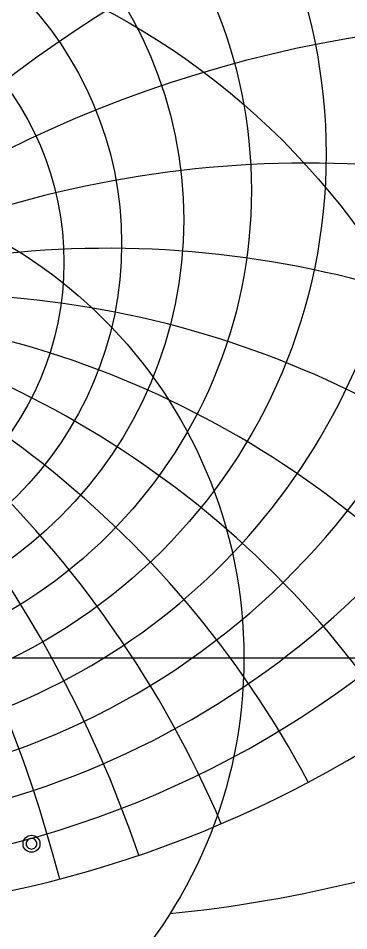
# Model space of a CAD drawing. Header units: millimetres. Extents: x -71 to 71, y -71 to 73.
# Drawn here: x 15.9 to 36.7, y -17.1 to 40.2 of the extents above; entities that cross this region are included whole.
import ezdxf

# ---------------------------------------------------------------- set-up
doc = ezdxf.new("R2010")
doc.units = ezdxf.units.MM
for name, color, linetype in [('ENGRAVE', 7, 'Continuous'), ('ENGRAVE_FINE', 8, 'Continuous'), ('TEXT', 5, 'Continuous')]:
    doc.layers.add(name, color=color, linetype=linetype)

msp = doc.modelspace()

# ---------------------------------------------------------------- linework, layer by layer
at = {"layer": 'ENGRAVE'}
msp.add_lwpolyline([(-70.2, 0), (70.2, 0)], dxfattribs=at)
for centre, radius in [((0, 0), 70.2), ((0, 31.6222), 35.2387), ((0, 29.3414), 30.5447), ((0, 27.5032), 26.2999), ((0, 26.02), 22.4035), ((0, 0), 45.9522), ((0, 24.8284), 18.7786), ((0, 0), 30.0798)]:
    msp.add_circle(centre, radius, dxfattribs=at)
for centre, radius, start, end in [((0, 34.4687), 40.5184, 131.30785, 48.69215), ((0, 38.0583), 46.5751, 158.30757, 21.69243), ((0, 42.6543), 53.6864, 177.16632, 2.83368), ((0, 48.6634), 62.275, 192.562112, 347.437888), ((0, 56.7462), 73.0187, 205.930897, 334.069103), ((0, -37.2113), 59.1294, 39, 141), ((0, -37.2113), 59.1294, 39, 141), ((17.5067, 65.3361), 81.7734, 275.566529, 310.069655)]:
    msp.add_arc(centre, radius, start, end, dxfattribs=at)
at = {"layer": 'ENGRAVE_FINE'}
for centre, radius, start, end in [((162.4567, -37.2113), 172.8828, 143.3264, 172.854105), ((162.4567, -37.2113), 172.8828, 143.3264, 172.854105), ((102.4151, -37.2113), 118.2588, 124.337179, 169.159346), ((102.4151, -37.2113), 118.2588, 124.337179, 169.159346), ((-70.4677, -37.2113), 91.989, 14.688568, 75.445741), ((-70.4677, -37.2113), 91.989, 14.688568, 75.445741), ((70.4677, -37.2113), 91.989, 104.554259, 165.311432), ((70.4677, -37.2113), 91.989, 104.554259, 165.311432), ((-49.6155, -37.2113), 77.188, 18.753071, 96.251491), ((-49.6155, -37.2113), 77.188, 18.753071, 96.251491), ((49.6155, -37.2113), 77.188, 83.748509, 161.246929), ((49.6155, -37.2113), 77.188, 83.748509, 161.246929), ((-34.1384, -37.2113), 68.2768, 23.109812, 116.954145), ((-34.1384, -37.2113), 68.2768, 23.109812, 116.954145), ((34.1384, -37.2113), 68.2768, 63.045855, 156.890188), ((34.1384, -37.2113), 68.2768, 63.045855, 156.890188), ((-21.5213, -37.2113), 62.9242, 27.851987, 126.345474), ((-21.5213, -37.2113), 62.9242, 27.851987, 126.345474), ((21.5213, -37.2113), 62.9242, 53.654526, 152.148013), ((21.5213, -37.2113), 62.9242, 53.654526, 152.148013), ((-10.4261, -37.2113), 60.0416, 33.097661, 134.238363), ((-10.4261, -37.2113), 60.0416, 33.097661, 134.238363), ((10.4261, -37.2113), 60.0416, 45.761637, 146.902339), ((10.4261, -37.2113), 60.0416, 45.761637, 146.902339), ((0, 111.4929), 136.4429, 239.147014, 300.852986)]:
    msp.add_arc(centre, radius, start, end, dxfattribs=at)
at = {"layer": 'TEXT'}
for points in [[(16.2134, -11.6705), (16.2233, -11.5639), (16.2529, -11.4656), (16.3022, -11.3757), (16.3712, -11.294), (16.4541, -11.2262), (16.5449, -11.1778), (16.6436, -11.1487), (16.7504, -11.139), (16.8568, -11.1487), (16.9545, -11.1778), (17.0436, -11.2262), (17.124, -11.294), (17.1906, -11.3757), (17.2382, -11.4656), (17.2667, -11.5639), (17.2762, -11.6705), (17.2667, -11.777), (17.2382, -11.8753), (17.1906, -11.9652), (17.124, -12.0469), (17.0436, -12.1147), (16.9545, -12.1631), (16.8568, -12.1922), (16.7504, -12.2019), (16.6436, -12.1922), (16.5449, -12.1631), (16.4541, -12.1147), (16.3712, -12.0469), (16.3022, -11.9652), (16.2529, -11.8753), (16.2233, -11.777), (16.2134, -11.6705)], [(16.4127, -11.6705), (16.4189, -11.7371), (16.4376, -11.7985), (16.4688, -11.8547), (16.5123, -11.9057), (16.5646, -11.9481), (16.6217, -11.9784), (16.6836, -11.9965), (16.7504, -12.0026), (16.8168, -11.9965), (16.8777, -11.9784), (16.933, -11.9481), (16.9829, -11.9057), (17.024, -11.8547), (17.0534, -11.7985), (17.0711, -11.7371), (17.077, -11.6705), (17.0711, -11.6039), (17.0534, -11.5424), (17.024, -11.4862), (16.9829, -11.4352), (16.933, -11.3928), (16.8777, -11.3625), (16.8168, -11.3444), (16.7504, -11.3383), (16.6836, -11.3444), (16.6217, -11.3625), (16.5646, -11.3928), (16.5123, -11.4352), (16.4688, -11.4862), (16.4376, -11.5424), (16.4189, -11.6039), (16.4127, -11.6705)]]:
    msp.add_lwpolyline(points, close=True, dxfattribs=at)

doc.saveas('drawing.dxf')
